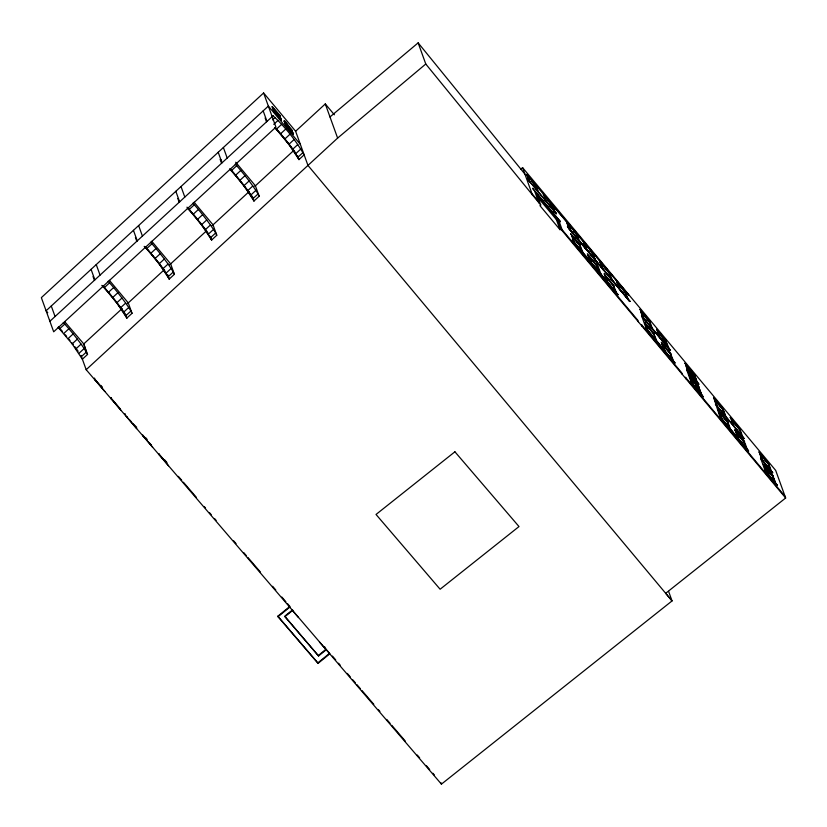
<?xml version="1.0" encoding="UTF-8"?>
<svg xmlns="http://www.w3.org/2000/svg" width="827" height="827" viewBox="0 0 827 827"><rect width="100%" height="100%" fill="white"/><g stroke="black" fill="none" stroke-linecap="round" stroke-linejoin="round"><path stroke-width="1.24" d="M651.376 327.275L649.319 321.579L641.804 312.544L642.538 313.319M646.135 317.692L644.729 316.007A36.605 3.329 51.5 0 0 641.959 312.854L640.636 310.435M64.599 321.558L83.765 343.918L87.559 354.421L82.38 359.197L72.156 343.908L58.117 327.285M263.606 92.955L41.35 297.637L53.683 331.803L275.939 127.11L263.606 92.955L295.621 131.245L307.954 165.41L672.051 600.919L441.432 784.141L86.173 369.7L81.005 355.393M275.05 127.513L288.902 144.301L298.96 159.59L304.14 154.825C295.839 140.445 285.263 127.089 273.086 115.811L49.889 321.289L49.816 320.194M272.538 119.853L275.122 117.465M273.747 124.339L278.058 120.37M59.585 328.846L64.764 324.081L63.297 322.52M109.381 280.301L128.257 302.889L132.031 313.319L126.851 318.085L116.793 302.796L104.398 287.589L109.578 282.824L108.12 281.242M151.765 241.277L170.641 263.854L174.404 274.295L169.235 279.061L159.177 263.772L146.772 248.555L151.951 243.789L150.504 242.208M194.138 202.243L213.025 224.83L216.788 235.261L211.609 240.026L201.55 224.737L189.156 209.531L194.335 204.765L192.887 203.184M235.695 162.237L255.398 185.796L259.171 196.237L253.992 201.002L243.934 185.713L231.539 170.496L236.708 165.731L235.261 164.149M276.507 129.084L281.676 124.319M63.71 333.529L68.889 328.764L64.764 324.081M108.461 292.313L113.64 287.548L109.578 282.824M150.834 253.289L156.014 248.524L151.951 243.789M193.218 214.265L198.397 209.489L194.335 204.765M235.602 175.231L240.771 170.465L236.708 165.731M280.57 133.819L285.739 129.053M68 338.656L73.179 333.891L68.889 328.764M112.689 297.503L117.868 292.737L113.64 287.548M155.062 258.479L160.242 253.713L156.014 248.524M197.446 219.444L202.625 214.679L198.397 209.489M239.83 180.42L244.999 175.655L240.771 170.465M284.798 139.008L289.967 134.243M295.621 131.245L325.29 103.933L334.377 114.798M72.156 343.908L77.335 339.132L73.179 333.891M116.793 302.796L121.972 298.03L117.868 292.737M159.177 263.772L164.346 259.006L160.242 253.713M201.55 224.737L206.729 219.972L202.625 214.679M243.934 185.713L249.113 180.948L244.999 175.655M288.902 144.301L294.081 139.536M75.908 348.891L81.087 344.125L77.335 339.132M120.494 307.83L125.673 303.064L121.972 298.03M162.878 268.806L168.057 264.04L164.346 259.006M205.251 229.772L210.43 225.006L206.729 219.972M247.635 190.748L252.814 185.982L249.113 180.948M292.603 149.336L297.782 144.57M83.32 344.321L122.189 308.523M127.461 303.654L164.511 269.53M169.576 264.867L206.533 230.816M212.012 225.771L249.185 191.533M254.768 186.395L293.73 150.504M78.989 353.294L84.168 348.529L81.087 344.125M123.543 312.265L128.723 307.499L125.673 303.064M165.927 273.241L171.106 268.475L168.057 264.04M208.301 234.206L213.48 229.441L210.43 225.006M250.684 195.182L255.863 190.417L252.814 185.982M295.652 153.77L300.832 149.005M81.201 356.809L86.38 352.044L83.765 343.918M125.725 315.8L130.904 311.035L128.723 307.499M168.108 276.776L173.288 272.011L171.106 268.475M210.492 237.742L215.661 232.976L213.48 229.441M252.866 198.718L258.045 193.952L255.863 190.417M297.834 157.306L303.013 152.54M86.173 369.7L337.623 138.088L425.771 64.01L418.142 42.859L329.983 116.938M571.746 227.559L569.865 225.998L572.067 228.728L571.364 227.88L572.398 228.231A37.308 3.401 51.5 0 1 576.016 232.666L578.642 239.117L575.644 232.294L577.308 238.31L578.642 239.117M587.987 247.666L590.571 250.095L587.739 246.694A36.605 3.339 51.5 0 0 584.999 243.479L584.265 243.396M602.015 268.113L594.944 259.399L592.721 252.628A37.308 3.411 51.5 0 0 589.093 248.193L590.891 251.274L589.827 249.082L585.154 244.316L586.364 245.061M605.457 268.661L605.075 267.317L605.457 268.661L607.979 270.936L605.798 268.186A37.308 3.411 51.5 0 1 609.406 272.59L611.639 279.371L629.802 301.504L567.663 227.063M604.754 267.814L604.361 266.47L604.682 267.638M111.221 398.924L111.242 397.549M136.713 427.259L133.137 423.869M278.027 616.725L277.841 616.198L289.553 606.667L289.75 607.183L278.027 616.725L318.033 663.399L329.756 653.857L329.56 653.33L326.386 649.619L318.571 655.976L284.922 616.725L292.737 610.367L292.551 609.85L284.736 616.208L318.571 655.976M318.385 655.46L326.189 649.102M318.033 663.399L317.847 662.872L329.56 653.33M272.155 106.755L279.908 115.563L281.19 119.946L273.665 110.963L272.155 106.755L279.908 115.563M272.869 107.758L274.44 111.252L280.467 118.943L274.202 111.449L272.383 106.569M273.665 110.963L281.418 119.76M284.116 121.073L291.869 129.87L293.151 134.263L285.635 125.27L284.116 121.073C285.449 118.189 297.803 143.877 291.104 129.581M284.839 122.086L286.4 125.57L292.675 133.075M285.635 125.27L293.389 134.077M292.438 133.25L286.4 125.57M520.576 169.256L522.581 167.654L775.685 470.398L785.65 497.999L665.683 593.31L672.051 600.919L668.598 591.367M540.744 205.044L539.948 205.675L560.034 229.699L560.82 229.069L557.181 219L537.105 194.976L540.744 205.044L425.771 64.01M560.034 229.699L556.395 219.62L557.181 219M566.971 221.832L568.697 228.004L566.578 222.143L569.265 225.399L568.459 224.344L569.555 224.851L569.958 226.216L569.555 224.851M566.578 222.143L567.477 222.432M567.57 223.424L569.638 229.131L567.57 223.424L568.976 224.282M568.676 228.603L570.268 230.144M572.015 228.552L570.578 226.846L572.77 229.575L572.408 228.242M573.483 230.444L573.132 229.11L574.196 231.302L573.876 230.123M574.186 231.188L573.855 229.989L574.899 232.18L574.579 230.878M574.91 232.077L576.026 232.666L575.303 231.767M576.522 233.266L575.633 232.976M577.05 238.403L579.003 240.957M586.715 248.782L585.392 247.976L583.666 241.804L585.278 244.565M583.273 242.115L584.172 242.404M584.854 243.2L583.779 242.714M586.963 245.66L585.857 245.133L587.056 245.867M629.885 301.442L567.487 226.557L587.015 250.54M587.749 246.694L586.653 246.188M595.337 259.089L586.333 249.103L584.658 243.076M591.946 252.576L591.274 250.85L594.003 258.282M592.328 252.948L591.998 251.739L591.594 252.152L593.217 253.227M593.745 258.375L595.698 260.918M596.329 261.353L586.405 249.03M603.71 270.512L602.066 268.537L599.968 262.087L601.684 263.431A36.605 3.339 51.5 0 1 604.444 266.666L601.849 264.289L604.361 266.47M599.968 262.087L600.867 262.376M600.96 263.368L603.017 269.064L629.802 301.224M601.157 263.482L604.444 266.666M600.474 262.686L601.684 263.431M601.291 263.741L602.366 264.226M601.973 264.537L603.059 265.022M603.751 265.839L602.656 265.343M606.129 269.364L609.416 272.6L608.3 272.021M606.16 269.519L605.798 268.186M607.969 270.811L608.29 272.124L608.693 271.711M609.913 273.199L609.023 272.92M600.361 261.777L603.028 269.075L612.032 279.061M610.574 278.72L612.393 280.891M618.627 288.137L620.488 290.422M627.269 298.692L629.161 300.801M629.616 300.728L629.802 301.504M640.646 311.117L642.724 317.01L640.646 311.117L641.111 311.748M643.199 314.167L643.902 315.004M662.737 337.519L662.086 336.837L668.03 347.278L665.632 341.148A36.605 3.349 51.5 0 0 662.086 336.837L658.292 332.392L660.359 338.098L670.418 350.41L643.654 318.126L641.638 312.389M645.391 316.875L646.073 317.516A37.308 3.401 51.5 0 1 649.691 321.941L649.66 321.972A37.308 3.401 51.5 0 0 645.329 316.71L646.073 317.516M646.807 318.581L647.551 319.408M650.167 322.571L649.185 320.659M652.317 328.402L650.208 322.54M686.689 369.876L698.701 384.162L686.544 369.349L691.289 382.622M688.291 368.211L685.593 364.965L687.713 370.816L698.701 384.162L688.653 371.943L686.596 366.227L694.173 374.476L696.768 381.65M698.515 383.666L698.732 384.41L686.761 370.093M273.086 115.811L272.062 115.522L272.145 116.607M663.936 349.49L661.827 343.639L663.151 345.293A36.605 3.339 51.5 0 1 665.911 348.529L668.03 351.072A36.605 3.339 51.5 0 1 670.149 353.667L672.558 359.807L674.935 362.929M692.809 380.74L698.701 387.005L701.286 394.179M769.606 472.568L765.306 467.4L769.555 472.403A37.308 3.411 51.5 0 1 773.173 476.828L775.788 483.288M617.986 283.723A36.605 3.339 51.5 0 1 620.757 286.969L622.09 288.458A37.308 3.411 51.5 0 1 625.719 292.882L628.334 299.343M665.911 348.529L666.541 349.18M693.626 381.702L698.701 387.005M767.921 463.502A36.605 3.349 51.5 0 0 764.386 459.202L768.8 463.73L758.897 451.738L760.096 454.064A37.298 3.411 51.5 0 1 764.303 459.006L769.151 464.898L771.26 470.759M538.315 191.678L535.7 185.217A37.308 3.401 51.5 0 0 532.092 180.803L530.727 179.283A36.605 3.339 51.5 0 0 527.967 176.037L529.704 181.371M620.746 286.948L622.09 288.458A37.308 3.401 51.5 0 1 625.719 292.892M693.533 378.073L695.672 380.348L688.901 368.811L691.796 372.388M775.292 482.689L772.697 475.515L768.19 470.894L771.022 474.295L770.278 473.271M768.118 470.697L769.555 472.403M231.539 170.496L230.082 168.925A29.348 2.77 50.9 0 1 252.648 197.281M186.985 207.163L189.156 209.531M146.772 248.555L145.325 246.973A29.348 2.77 50.9 0 1 163.022 268.434M104.398 287.589L102.951 286.008A29.348 2.77 50.9 0 1 125.528 314.384L126.893 318.188A25.844 2.44 50.9 0 0 101.824 285.387M567.084 222.742L568.852 224.034M617.986 283.713L619.723 289.036M646.456 325.321L648.182 330.645L655.863 339.825L653.454 333.695A36.605 3.349 51.5 0 0 646.435 325.29M661.848 342.926L663.016 345.035M703.177 396.733L693.171 384.472L691.114 378.766L691.734 379.49M691.114 378.776L692.426 380.296M720.069 413.397L721.806 418.72L748.559 451.004L738.49 438.682L736.433 432.976L739.524 436.594A36.626 3.349 51.5 0 1 743.773 441.732L745.003 443.138L747.112 448.989M767.167 472.982L777.173 485.242L767.177 472.992L765.44 467.658A36.605 3.339 51.5 0 1 767.508 470.077M687.216 366.961L688.653 371.943M720.069 413.386L722.829 416.622A36.615 3.339 51.5 0 1 727.078 421.78M47.759 312.72L46.095 310.776L268.351 106.094L300.366 144.384M100.884 385.454L102.465 387.315M145.48 437.493L147.072 439.344M164.573 459.771L166.961 462.551M178.374 476.352L181.723 480.26M183.398 482.213L196.319 497.275M204.259 506.548L205.53 508.026M209.603 512.781L211.236 514.683M214.493 518.488L216.126 520.39M233.669 540.858L236.057 543.639M243.686 552.539L246.208 555.486M247.893 557.45L260.505 572.16M272.621 586.291L275.794 590.002M281.842 597.053L285.884 601.767M287.507 603.658L289.926 606.491M332.464 656.1L335.69 659.874M338.563 663.223L340.155 665.073M347.309 673.426L350.276 676.879M352.788 679.825L355.31 682.761M356.995 684.725L360.355 688.653M362.04 690.607L373.804 704.335M378.301 709.587L379.893 711.437M386.726 719.418L390.096 723.336M391.771 725.3L405.23 740.992M417.253 755.02L419.63 757.801M426.474 765.781L429.678 769.513M432.872 773.245L434.475 775.106M94.919 379.293L102.072 387.636M110.849 397.87L120.38 409.003M129.953 420.168L131.545 422.018M146.668 439.675L142.699 435.033L143.081 436.087M149.056 442.455L151.444 445.236M166.568 462.872L158.619 453.599L158.991 454.654M95.105 379.82L104.833 391.471M111.035 398.397L120.763 410.047M126.965 416.984L136.682 428.624M142.885 435.56L152.613 447.211M158.805 454.126L168.532 465.777M292.158 610.161L298.516 617.583M319.449 642L325.807 649.412M277.841 616.198L317.847 662.872M692.116 379.934L692.809 380.751M688.178 367.984L688.984 369.028M664.412 346.668L667.265 350.048A37.308 3.411 51.5 0 1 670.883 354.463L673.498 360.923M721.433 414.978L722.136 415.805M527.14 174.973A37.308 3.411 51.5 0 1 531.358 179.914L628.737 295.084L548.053 199.896A37.308 3.422 51.5 0 0 543.825 194.914M738.821 435.767L739.524 436.604M694.204 382.384L700.851 393.652L698.794 387.956L695.848 384.359M527.15 174.983L526.654 174.383L528.763 180.245M543.846 194.955L543.349 194.355L545.458 200.217M548.063 199.896L548.777 200.754A37.308 3.401 51.5 0 1 552.395 205.179L555.01 211.64M617.169 282.658L616.663 282.059L618.782 287.92M668.971 348.405L666.355 341.944A37.256 3.401 51.5 0 0 657.816 331.73L657.31 331.12L659.419 336.971M736.361 425.585L740.475 430.609L742.594 436.46M760.096 454.064L759.589 453.465L761.708 459.326M569.09 227.694L570.02 228.81M603.41 268.744L602.48 267.628L602.066 268.537M527.74 179.304L556.478 213.811L527.554 178.797L527.812 179.521M641.773 316.276L670.49 350.627L670.232 349.914L641.514 315.563L646.29 328.795L675.008 363.146L656.803 340.951L654.178 334.49A37.308 3.401 51.5 0 0 645.639 324.287M715.396 404.341L744.104 438.682L725.899 416.488L723.274 410.037A37.308 3.411 51.5 0 0 720.379 406.481L719.666 405.612A37.256 3.391 51.5 0 0 714.745 399.844L714.228 399.203L719.914 416.87L748.631 451.222L719.655 416.146M760.757 458.603L772.728 472.92L760.499 457.879L765.285 471.132M571.86 236.015A37.308 3.422 51.5 0 1 580.44 246.281L583.056 252.762M617.883 294.701L590.189 261.291L587.387 253.713L597.197 265.446L596.66 264.96L599.751 272.724M616.446 292.696L613.83 286.235A37.308 3.411 51.5 0 0 605.271 275.991L604.775 275.412L606.894 281.273M696.996 385.63A37.308 3.411 51.5 0 1 699.177 388.308L701.792 394.779M730.417 429.027L728.308 423.166L724.183 418.142A37.256 3.401 51.5 0 0 719.263 412.353L718.746 411.743L720.865 417.594M537.116 196.557L556.395 219.62M646.032 328.081L647.241 329.518L645.153 322.954M691.031 381.909L703.26 396.939L691.207 382.405M765.027 470.418L777.256 485.459L765.202 470.914M531.978 193.673L538.294 201.219M562.133 229.741L637.855 320.318L638.423 321.889M785.081 496.417L685.459 377.267L686.028 378.838M560.82 229.069L785.65 497.999M691.031 371.354L690.318 370.506L695.672 380.348L690.318 370.506L690.628 370.992M531.368 179.935L531.43 180.11A36.605 3.339 51.5 0 1 534.986 184.431L537.385 190.551L531.358 179.924L532.081 180.793M690.39 370.682L693.936 374.993M765.12 467.265L764.117 466.004L766.236 471.866M695.61 384.069L694.897 383.221M569.71 229.058L596.412 261.291M719.655 405.612L721.103 407.36M695.559 383.904L696.313 384.927M691.754 372.243L692.478 373.122M606.553 269.199L607.266 270.067M743.762 441.628L740.878 438.103A37.256 3.401 51.5 0 0 735.937 432.294M696.2 384.772L697.74 386.654M771.736 475.163L770.991 474.15L772.8 476.455L774.847 482.162M772.656 472.703L762.639 460.443L760.912 455.129A36.605 3.349 51.5 0 1 763.683 458.365L764.313 459.016M744.031 438.475L733.973 426.153L731.916 420.447L735.007 424.075A36.605 3.339 51.5 0 1 739.245 429.213L741.654 435.343M556.406 213.593L546.399 201.333L544.673 196.009A36.605 3.349 51.5 0 1 547.422 199.245L548.125 200.082A36.605 3.349 51.5 0 1 551.661 204.383L554.08 210.523L548.125 200.093L548.777 200.754A37.308 3.422 51.5 0 1 552.405 205.179M693.202 374L695.156 376.388L697.264 382.25M418.142 42.859L524.907 174.094M743.773 441.742L746.171 447.872M772.439 475.928L773.173 476.817M698.443 387.418L699.166 388.318M84.168 348.529L87.559 354.421M258.045 193.952L259.171 196.237M215.661 232.976L216.788 235.261M173.288 272.011L174.404 274.295M130.904 311.035L132.031 313.319M768.169 462.986L768.645 464.298M768.262 463.926L770.319 469.633M764.148 465.291L766.732 472.465M739.503 428.686L739.969 430.009M744.021 441.225L744.496 442.538A37.256 3.401 51.5 0 0 742.336 439.871M730.944 418.462L733.032 425.037M735.472 430.991L737.56 437.566M722.808 408.724L725.393 415.888L716.844 405.664L714.249 398.49M727.326 421.253L727.801 422.566M724.959 415.371L722.55 409.241A36.595 3.339 51.5 0 0 718.312 404.103L717.609 403.266A36.595 3.339 51.5 0 0 715.541 400.857L717.278 406.191M727.419 422.194L729.476 427.9M718.777 411.019L719.252 412.342M694.277 375.417L696.324 381.123M685.624 364.252L688.219 371.416M690.152 376.781L692.737 383.955M692.24 383.356L690.121 377.494L690.628 378.094A37.318 3.401 51.5 0 1 694.845 383.066M682.275 374.342L681.706 372.77L641.607 324.804L642.176 326.386M670.935 353.636L661.228 342.171M665.88 340.631L666.355 341.944M670.408 353.15L670.873 354.463M662.82 344.911L664.877 350.617M657.331 330.407L657.806 331.72M654.24 333.663L644.533 322.199M653.712 333.178L654.178 334.49M641.607 312.43L643.664 318.126M627.393 298.216L624.985 292.086A36.605 3.339 51.5 0 0 621.439 287.775M611.639 279.371L609.034 272.228L610.698 278.244M613.83 286.235L613.355 284.922L613.892 285.408L604.082 273.685L605.281 276.011M615.505 291.569L613.107 285.439A36.605 3.339 51.5 0 0 606.119 277.107L605.777 276.694L607.835 282.389M600.878 266.501L601.136 267.214M596.153 260.846L600.96 274.171M592.339 252.266L594.944 259.399M598.81 271.607L596.412 265.477A36.605 3.339 51.5 0 0 589.403 257.094L591.14 262.428M583.666 241.804L586.333 249.103M588.08 255.44L590.199 261.301M579.965 244.988L580.44 246.301M582.115 251.635L579.717 245.505A36.605 3.339 51.5 0 0 572.708 237.132L574.445 242.456M571.416 234.754L573.504 241.329M558.452 219.548L562.701 231.322M555.63 212.797L553.821 210.616M546.957 202.408L545.313 200.444M538.935 192.825L537.126 190.644M534.614 191.027L538.863 202.801M530.262 182.447L528.618 180.472M522.581 167.654L532.547 195.255M325.29 103.933L337.623 138.088M291.342 129.384L293.151 134.263M297.617 155.869L298.981 159.663A25.844 2.44 50.9 0 0 274.657 127.658M284.354 120.887L286.173 125.766M281.19 119.946L279.371 115.077L280.467 118.943M263.172 110.859L266.966 121.373M265.126 117.961L266.49 121.765M252.318 196.361L254.023 201.085A25.844 2.44 50.9 0 0 229.689 169.08M223.383 147.506L227.177 158.019M218.204 152.271L221.998 162.785M221.533 163.177L220.158 159.384A29.348 2.77 50.9 0 1 221.564 160.366M440.863 782.569L441.432 784.141M210.275 236.315L211.65 240.119A25.844 2.44 50.9 0 0 187.315 208.104M181.01 186.53L184.803 197.043M175.831 191.306L179.624 201.809M177.784 198.408L179.159 202.212M324.691 646.807L325.518 649.081M167.561 274.419L169.277 279.154A25.844 2.44 50.9 0 0 144.198 246.353M138.626 225.564L142.42 236.077M133.447 230.33L137.241 240.843M135.411 237.442L136.775 241.246M96.242 264.588L100.046 275.102M91.073 269.354L94.867 279.867M93.037 276.476L94.402 280.281M126.769 416.457L127.151 417.49M125.011 413.614L125.869 416.002M94.474 378.063L95.301 380.348M51.274 306.011L55.068 316.524M58.5 326.975A29.348 2.77 50.9 0 1 62.49 331.472M65.312 334.79A29.348 2.77 50.9 0 1 66.656 336.393M68.651 338.843A29.348 2.77 50.9 0 1 69.975 340.476M71.908 342.926A29.348 2.77 50.9 0 1 73.169 344.549M74.688 346.534A29.348 2.77 50.9 0 1 78.151 351.248M662.344 344.259A37.308 3.401 51.5 0 1 665.125 347.505M731.399 419.723A37.256 3.422 51.5 0 1 736.34 425.543M617.18 282.679A37.308 3.401 51.5 0 1 621.387 287.62M588.597 256.06A37.308 3.401 51.5 0 1 597.135 266.273M641.959 312.751A36.605 3.349 51.5 0 1 644.719 315.997M568.283 223.466A36.605 3.349 51.5 0 1 571.043 226.701M275.112 127.451A29.348 2.77 50.9 0 1 295.384 152.602M163.715 269.375A29.348 2.77 50.9 0 1 165.038 271.204M187.77 207.897A29.348 2.77 50.9 0 1 198.583 220.582M199.235 221.398A29.348 2.77 50.9 0 1 208.042 233.049M567.818 227.218L567.487 226.557L567.818 227.218M454.912 451.79L376.027 514.466L440.119 589.237L519.005 526.561L454.912 451.79M649.722 321.145L639.912 309.422L649.722 321.145M666.417 341.117L656.607 329.394L666.417 341.117M694.711 374.962L684.901 363.239L694.711 374.962M723.336 409.21L713.536 397.477L723.336 409.21M740.031 429.182L730.231 417.449L740.031 429.182M580.502 245.474L570.692 233.741L580.502 245.474M699.228 387.491L689.429 375.768L699.228 387.491M727.863 421.739L718.053 410.016L727.863 421.739M744.558 441.711L734.748 429.978L744.558 441.711M773.224 476.001L763.424 464.278L773.224 476.001M560.137 221.274L532.536 188.256L560.334 221.801L560.137 221.274M617.707 294.205L572.294 239.882L617.965 294.919L617.707 294.205"/></g></svg>
